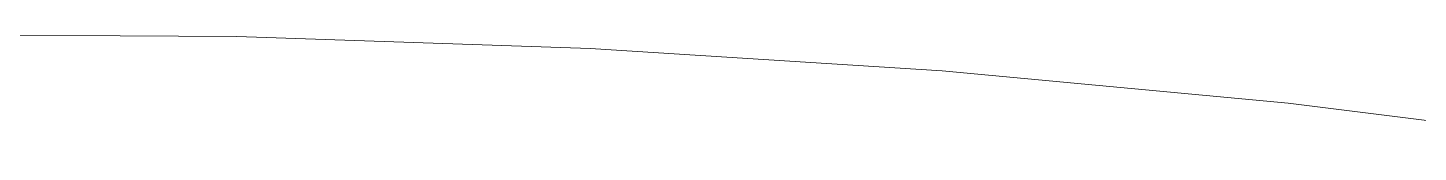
# Model space of a CAD drawing. Header units: inches. Extents: x 48 to 364, y 83 to 304.
# Drawn here: x 151.06 to 165.35, y 183.2 to 184.34 of the extents above; entities that cross this region are included whole.
import ezdxf

# ---------------------------------------------------------------- set-up
doc = ezdxf.new("R2010")
doc.units = ezdxf.units.IN
doc.header["$MEASUREMENT"] = 0
doc.layers.add('DIMS', color=7, linetype='Continuous')

# ---------------------------------------------------------------- blocks, each defined once
blk = doc.blocks.new('block 1522')
at = {"layer": 'DIMS', "color": 7, "lineweight": 18, "true_color": 0xffffff}
blk.add_lwpolyline([(149.603, 184.34), (153.205, 184.32)], dxfattribs=at)
blk = doc.blocks.new('block 1521')
at = {"layer": 'DIMS'}
blk.add_blockref('block 1522', (0, 0), dxfattribs=at)
blk = doc.blocks.new('block 1520')
at = {"layer": 'DIMS'}
blk.add_blockref('block 1521', (0, 0), dxfattribs=at)
blk = doc.blocks.new('block 1525')
at = {"layer": 'DIMS', "color": 7, "lineweight": 18, "true_color": 0xffffff}
blk.add_lwpolyline([(153.205, 184.32), (156.836, 184.196)], dxfattribs=at)
blk = doc.blocks.new('block 1524')
at = {"layer": 'DIMS'}
blk.add_blockref('block 1525', (0, 0), dxfattribs=at)
blk = doc.blocks.new('block 1523')
at = {"layer": 'DIMS'}
blk.add_blockref('block 1524', (0, 0), dxfattribs=at)
blk = doc.blocks.new('block 1528')
at = {"layer": 'DIMS', "color": 7, "lineweight": 18, "true_color": 0xffffff}
blk.add_lwpolyline([(156.836, 184.196), (160.453, 183.966)], dxfattribs=at)
blk = doc.blocks.new('block 1527')
at = {"layer": 'DIMS'}
blk.add_blockref('block 1528', (0, 0), dxfattribs=at)
blk = doc.blocks.new('block 1526')
at = {"layer": 'DIMS'}
blk.add_blockref('block 1527', (0, 0), dxfattribs=at)
blk = doc.blocks.new('block 1531')
at = {"layer": 'DIMS', "color": 7, "lineweight": 18, "true_color": 0xffffff}
blk.add_lwpolyline([(160.453, 183.966), (164.01, 183.633)], dxfattribs=at)
blk = doc.blocks.new('block 1530')
at = {"layer": 'DIMS'}
blk.add_blockref('block 1531', (0, 0), dxfattribs=at)
blk = doc.blocks.new('block 1529')
at = {"layer": 'DIMS'}
blk.add_blockref('block 1530', (0, 0), dxfattribs=at)
blk = doc.blocks.new('block 1534')
at = {"layer": 'DIMS', "color": 7, "lineweight": 18, "true_color": 0xffffff}
blk.add_lwpolyline([(164.01, 183.633), (167.465, 183.198)], dxfattribs=at)
blk = doc.blocks.new('block 1533')
at = {"layer": 'DIMS'}
blk.add_blockref('block 1534', (0, 0), dxfattribs=at)
blk = doc.blocks.new('block 1532')
at = {"layer": 'DIMS'}
blk.add_blockref('block 1533', (0, 0), dxfattribs=at)

msp = doc.modelspace()

# ---------------------------------------------------------------- block references
at = {"layer": 'DIMS'}
for name in ['block 1520', 'block 1523', 'block 1526', 'block 1529', 'block 1532']:
    msp.add_blockref(name, (0, 0), dxfattribs=at)

doc.saveas('drawing.dxf')
